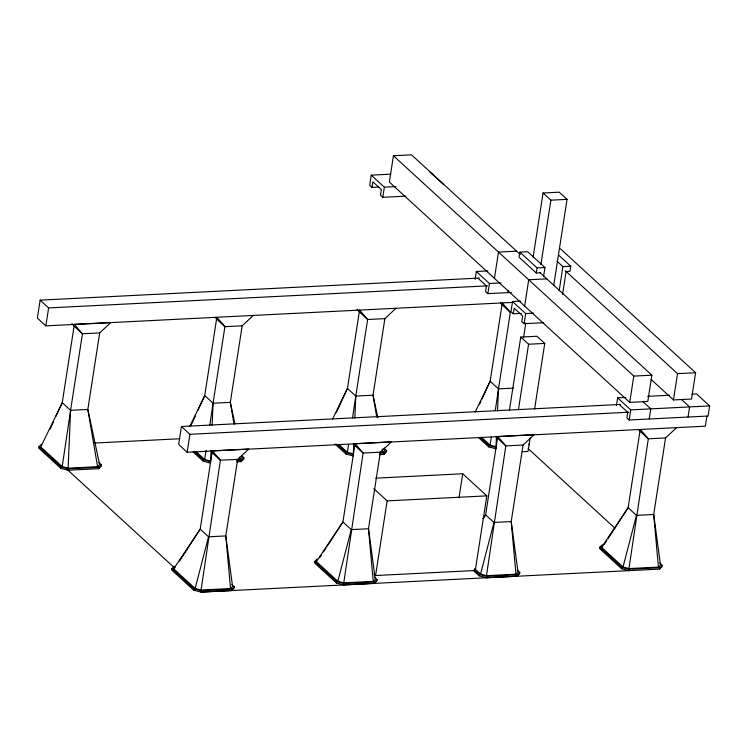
<?xml version="1.0" encoding="UTF-8"?>
<svg xmlns="http://www.w3.org/2000/svg" width="747" height="747" viewBox="0 0 747 747"><rect width="100%" height="100%" fill="white"/><g stroke="black" fill="none" stroke-linecap="round" stroke-linejoin="round"><path stroke-width="1.12" d="M68.126 468.164L70.582 410.327L82.441 333.769L74.364 324.366L110.817 322.536L99.678 332.901L87.829 409.459L97.605 466.688L68.126 468.164L62.206 466.595L40.758 446.939L62.244 402.68L74.102 326.131L71.899 323.563M211.056 450.665L210.607 461.076L204.687 459.508L196.106 451.646M212.139 425.211L213.072 403.231L224.922 326.682L216.854 317.27M353.714 444.642L353.322 453.896L347.402 452.327L338.821 444.465M354.844 418.04L355.787 396.059L367.636 319.501L359.559 310.098M496.475 436.313L496.027 446.725L490.107 445.156L481.535 437.294M497.558 410.859L498.492 388.879L510.341 312.33L502.273 302.918M201.055 590.027L220.402 460.245L212.325 450.843L248.779 449.003L237.649 459.377L225.79 535.926L230.534 588.543L201.055 590.027L195.135 588.459L173.687 568.794L200.205 529.156L212.064 452.598L210.589 450.889M343.76 582.847L363.107 453.065L355.04 443.662L391.493 441.832L380.354 452.196L368.504 528.755L373.248 581.371L343.76 582.847L337.84 581.278L316.392 561.623L342.92 521.976L354.769 445.427L353.303 443.709M486.474 575.676L505.822 445.894L497.745 436.491L534.198 434.651L523.068 445.025L511.219 521.574L515.953 574.191L486.474 575.676L480.554 574.107L474.55 568.598M638.498 429.441L639.964 431.15L628.115 507.708L601.596 547.355L623.035 567.01L628.965 568.579L648.312 438.797L640.235 429.394M62.206 466.595L70.582 410.327L62.244 402.68L55.932 416.424M204.687 459.508L206.06 450.32M209.823 425.052L213.072 403.231L204.734 395.583L216.583 319.034L215.117 317.326M347.402 452.327L348.597 444.288M352.537 417.881L355.787 396.059L347.448 388.412L359.298 311.854L357.094 309.295M490.107 445.156L491.311 437.116M495.242 410.701L498.492 388.879L490.153 381.231L502.003 304.683L500.537 302.974M479.154 278.071L40.133 300.145L37.35 318.091L45.838 325.869L512.816 302.395M45.838 325.869L48.62 307.923L40.133 300.145M41.272 445.716L41.477 444.344L38.975 446.743L38.76 448.116L60.796 468.322L68.014 470.236L98.725 468.686L101.237 466.287L101.452 464.914L98.903 462.58M60.796 468.322L61.011 466.95L38.975 446.743M68.014 470.236L68.229 468.855L98.94 467.314L101.452 464.914M98.725 468.686L98.94 467.314M620.468 404.444L181.437 426.518L178.654 444.465L187.142 452.252L705.364 426.192L706.923 416.098M187.142 452.252L189.925 434.296L181.437 426.518M174.2 567.58L174.415 566.198L171.903 568.598L171.689 569.98L193.734 590.186L200.943 592.091L659.564 569.102L662.075 566.702L662.29 565.33L659.741 562.995M210.495 463.14L203.287 461.235L203.501 459.853L194.173 451.3M193.734 590.186L193.94 588.804L171.903 568.598M234.381 586.768L231.869 589.168L201.158 590.718L200.943 592.091L231.654 590.55L234.166 588.15L234.381 586.768L231.831 584.443M253.298 315.439L242.168 325.813L230.319 402.362L234.035 424.109M236.659 461.823L241.216 461.599L241.421 460.217L243.933 457.818L241.393 455.493M243.933 457.818L243.718 459.2L241.216 461.599M231.654 590.55L231.869 589.168M390.868 174.172L371.25 175.162L369.681 185.284L371.997 187.404L378.916 187.058M371.997 187.404L372.865 181.81L381.353 189.589L380.484 195.182L382.791 197.301L405.882 196.144M317.12 559.027L314.608 561.427L314.394 562.799L336.439 583.005L343.657 584.92L374.368 583.37L376.871 580.97L377.086 579.597L374.546 577.263M382.791 197.301L384.36 187.18L371.25 175.162M353.21 455.969L346.001 454.055L346.206 452.682L336.888 444.129M520.257 254.531L411.504 154.834L393.426 155.75L389.355 182.044L629.721 402.39L647.798 401.484L651.87 375.19L539.698 272.356M336.439 583.005L336.654 581.633L314.608 561.427M343.657 584.92L343.863 583.538L374.574 581.997L377.086 579.597M396.013 308.268L384.882 318.633L373.024 395.191L376.74 416.938M379.373 454.652L383.921 454.419L384.135 453.046L386.647 450.646L384.098 448.312M386.647 450.646L386.432 452.019L383.921 454.419M374.368 583.37L374.574 581.997M375.778 478.145L462.71 473.766L486.82 495.868L475.26 570.512L375.582 575.526L387.133 500.882L373.836 488.687M475.101 279.359L476.325 271.478L487.866 270.9M511.368 292.45L487.866 293.627L489.434 283.505L476.325 271.478M458.975 497.885L462.71 473.766M494.43 278.37L498.501 252.066L516.579 251.16M507.904 292.619L508.259 290.368M488.921 445.501L496.129 447.416L495.924 448.788L488.706 446.883L488.921 445.501L480.442 437.733M543.527 276.754L544.955 267.538L527.699 251.72L519.837 252.112L519.053 257.173L536.309 272.991L540.184 272.804M520.64 301.125L512.554 301.536L510.985 311.658L513.301 313.777L521.378 313.376M513.301 313.777L514.169 308.184L522.657 315.962L521.789 321.565L524.105 323.684L543.723 322.695M496.017 436.537L497.483 438.246L485.634 514.804L483.122 518.661L485.634 514.804L493.972 522.442L511.219 521.574L518.016 572.221L515.953 574.191M517.251 570.092L519.8 572.417L519.585 573.799L517.073 576.198L486.362 577.739L479.154 575.834L479.369 574.452L474.28 569.793M524.655 306.065L528.727 279.77L546.795 278.864M509.37 410.626L520.752 337.065L536.925 336.253L544.75 343.424L534.609 408.936M533.097 257.36L543.06 192.997L559.232 192.184L567.057 199.356L553.714 285.55M524.105 323.684L525.673 313.553L512.554 301.536M486.362 577.739L486.577 576.367L517.288 574.817L519.8 572.417M523.526 337.737L525.823 322.881M536.309 272.991L537.093 267.93L519.837 252.112M518.437 409.748L528.577 344.236L520.752 337.065M540.921 264.531L550.884 200.168L543.06 192.997M530.165 437.667L528.026 451.459L522.246 451.748M529.147 444.848L529.352 443.466M559.167 290.816L562.911 266.632L557.159 261.357M517.073 576.198L517.288 574.817M562.575 294.365L566.114 271.497L569.98 271.301L570.764 266.24L558.448 254.942M616.415 405.733L617.629 397.862L625.706 397.451M602.315 544.75L599.813 547.149L599.598 548.531L621.635 568.738L628.853 570.652L629.067 569.27L659.778 567.729L662.29 565.33M629.721 402.39L633.792 376.096L393.426 155.75M691.918 394.117L696.54 393.893L709.65 405.91L708.081 416.032L629.179 420.001L630.739 409.879L617.629 397.862M621.635 568.738L621.849 567.356L599.813 547.149M649.218 418.992L650.786 408.87L642.588 401.354M676.689 427.564L665.549 437.929L653.7 514.487L658.443 567.094L628.965 568.579M560.315 248.704L695.616 372.734L691.545 399.029L673.467 399.934L677.538 373.64L565.358 270.806M659.564 569.102L659.778 567.729M688.043 417.041L689.612 406.919L681.413 399.402M195.135 588.459L208.553 536.794L200.205 529.156L179.513 561.034M337.84 581.278L351.258 529.623L342.92 521.976L327.242 546.122M480.554 574.107L493.972 522.442M623.035 567.01L636.453 515.355L628.115 507.708L608.049 538.624M50.105 429.114L53.504 421.71M191.129 425.192L195.509 415.677M197.936 410.392L204.734 395.583L189.738 426.462M336.271 412.727L347.448 388.412L332.452 419.291M479.471 404.491L480.928 401.326M481.899 399.206L490.153 381.231L475.157 412.111M319.707 557.72L321.593 554.825M323.47 551.921L325.981 548.055M604.276 544.414L606.788 540.548M97.605 466.688L99.659 464.718L87.829 409.459L70.582 410.327M236.687 459.76L240.086 459.592L242.149 457.622L241.664 455.371M173.687 568.794L175.059 567.487M230.534 588.543L232.597 586.572L225.79 535.926L208.553 536.794M379.401 452.589L382.8 452.411L384.864 450.45L384.378 448.191M373.248 581.371L375.302 579.401L368.504 528.755L351.258 529.623M601.596 547.355L602.969 546.038M658.443 567.094L660.497 565.134L653.7 514.487L636.453 515.355M384.36 187.18L395.901 186.601M550.884 200.168L567.057 199.356M537.093 267.93L544.955 267.538M562.911 266.632L570.764 266.24M489.434 283.505L500.976 282.926M48.62 307.923L487.642 285.849M99.678 332.901L82.441 333.769L74.102 326.131M242.168 325.813L224.922 326.682L216.583 319.034M384.882 318.633L367.636 319.501L359.298 311.854M525.673 313.553L533.75 313.152M528.577 344.236L544.75 343.424M677.538 373.64L695.616 372.734M633.792 376.096L651.87 375.19M213.072 403.231L230.319 402.362L234.903 423.792M355.787 396.059L373.024 395.191L377.861 417.741M498.492 388.879L513.441 388.132M647.64 396.349L669.573 395.247M630.739 409.879L709.65 405.91M189.925 434.296L628.955 412.223M94.804 443.027L179.766 438.75M237.649 459.377L220.402 460.245L212.064 452.598M380.354 452.196L363.107 453.065L354.769 445.427M523.068 445.025L505.822 445.894L497.483 438.246M665.549 437.929L648.312 438.797L639.964 431.15M236.874 460.451L241.421 460.217M379.588 453.27L384.135 453.046M387.133 500.882L486.82 495.868M346.206 452.682L353.424 454.587M621.849 567.356L629.067 569.27M203.501 459.853L210.71 461.767M479.369 574.452L486.577 576.367M61.011 466.95L68.229 468.855M336.654 581.633L343.863 583.538M193.94 588.804L201.158 590.718M430.113 172.202L443.232 184.22M651.197 379.523L673.467 399.934M619.244 404.5L627.732 412.288L626.864 417.881L629.179 420.001M477.931 278.127L486.418 285.905L485.559 291.507L487.866 293.627M502.003 304.683L510.341 312.33M528.157 448.639L614.902 528.166M478.538 437.555L488.706 446.883M473.215 570.391L479.154 575.834M334.973 443.951L346.001 454.055M373.911 574.004L375.582 575.526M193.118 451.907L203.287 461.235M67.034 469.34L173.537 566.964M382.212 448.984L382.8 452.411M239.703 457.304L240.086 459.592"/></g></svg>
